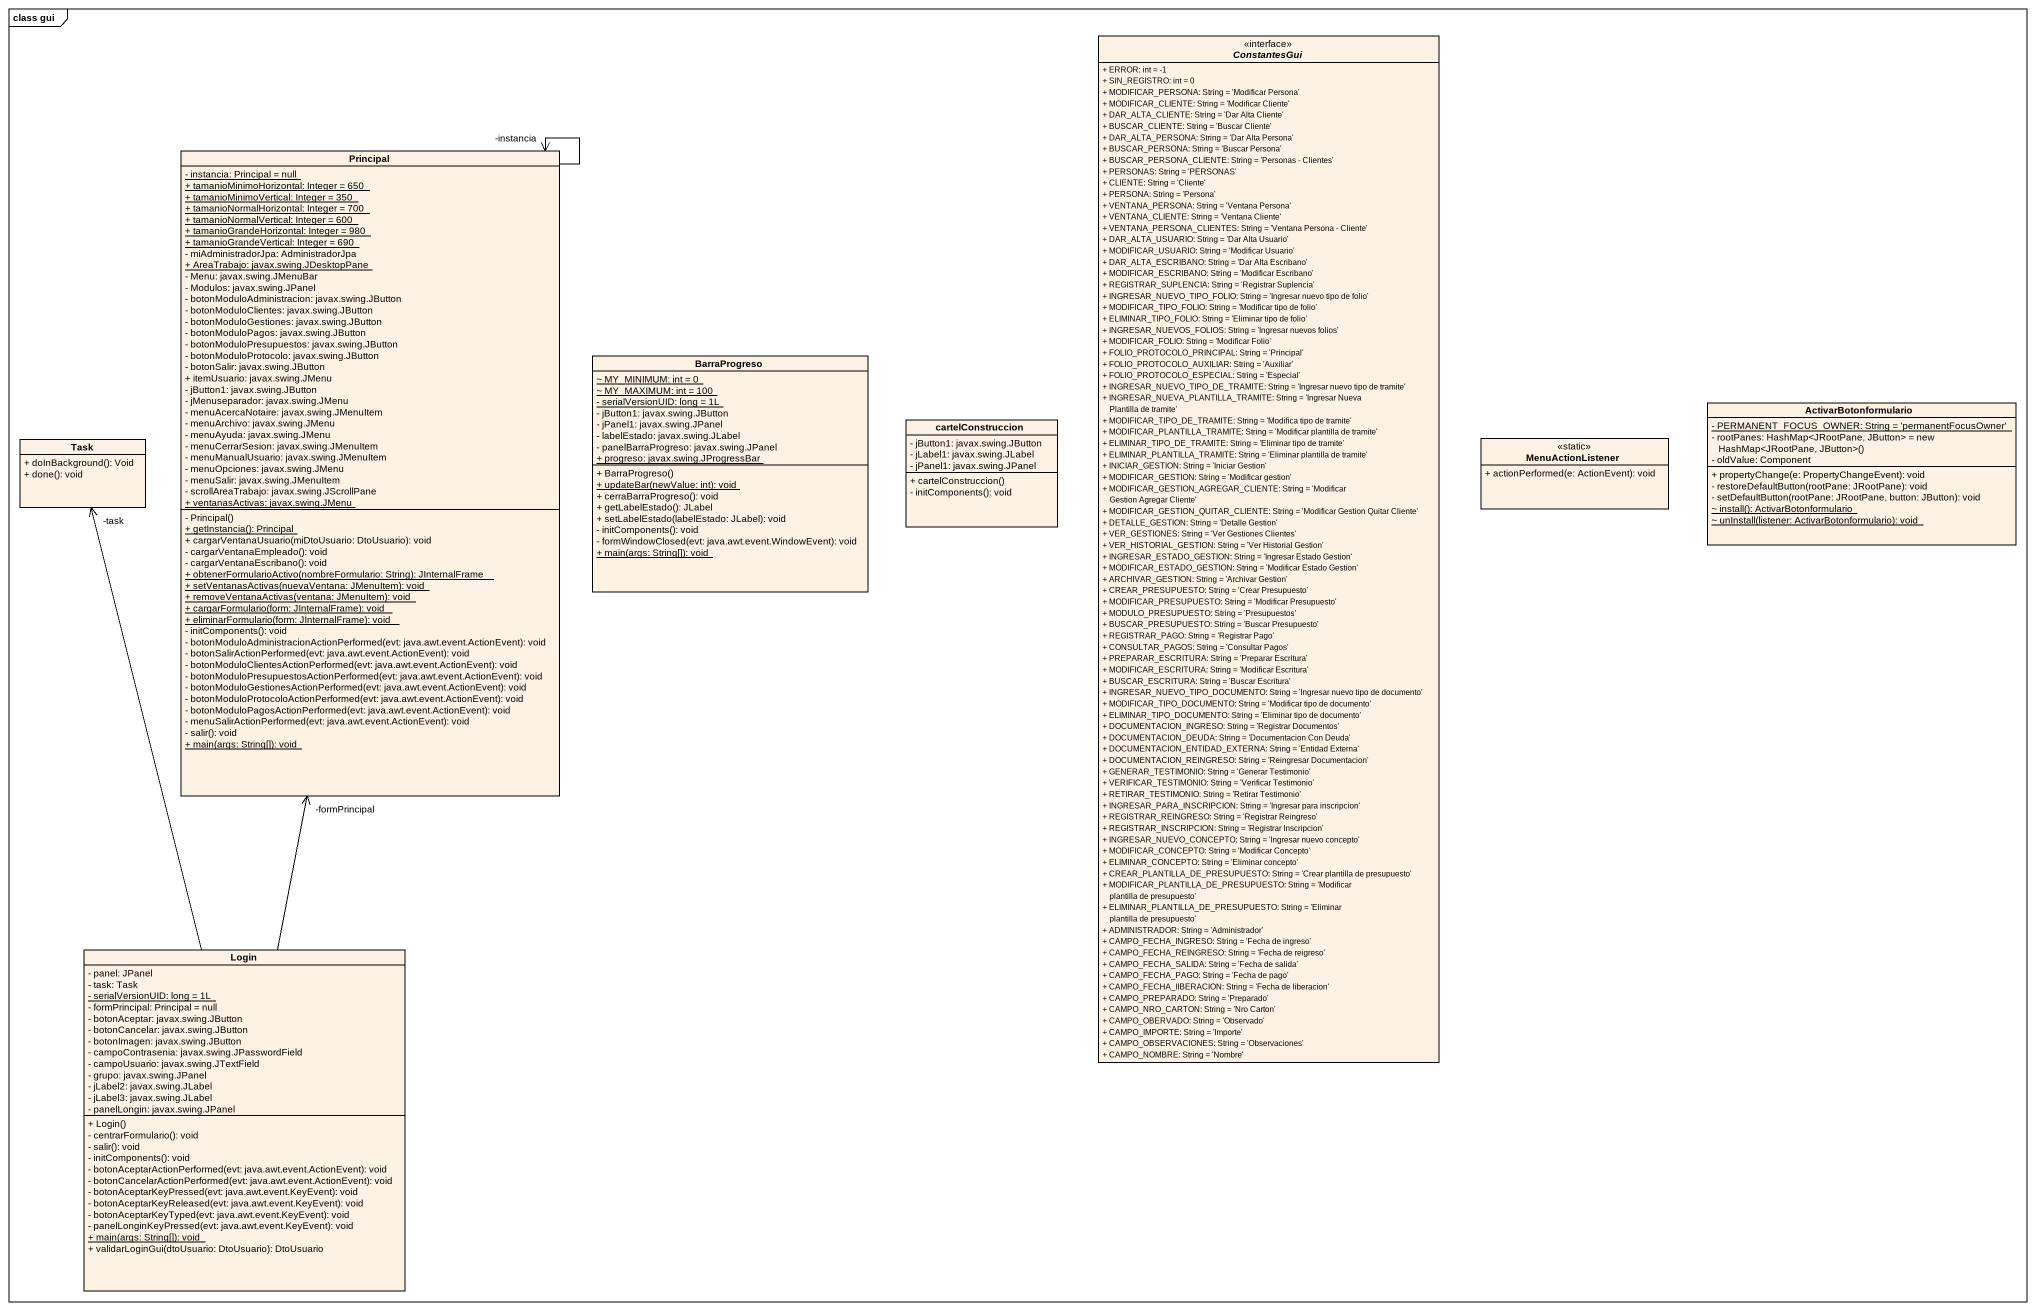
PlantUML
@startuml
mainframe class gui
hide circle
hide empty members
skinparam classAttributeIconSize 0
interface ConstantesGui <<interface>> {
  + ERROR: int = -1
  + SIN_REGISTRO: int = 0
  + MODIFICAR_PERSONA: String = 'Modificar Persona'
  + MODIFICAR_CLIENTE: String = 'Modificar Cliente'
  + DAR_ALTA_CLIENTE: String = 'Dar Alta Cliente'
  + BUSCAR_CLIENTE: String = 'Buscar Cliente'
  + DAR_ALTA_PERSONA: String = 'Dar Alta Persona'
  + BUSCAR_PERSONA: String = 'Buscar Persona'
  + BUSCAR_PERSONA_CLIENTE: String = 'Personas - Clientes'
  + PERSONAS: String = 'PERSONAS'
  + CLIENTE: String = 'Cliente'
  + PERSONA: String = 'Persona'
  + VENTANA_PERSONA: String = 'Ventana Persona'
  + VENTANA_CLIENTE: String = 'Ventana Cliente'
  + VENTANA_PERSONA_CLIENTES: String = 'Ventana Persona - Cliente'
  + DAR_ALTA_USUARIO: String = 'Dar Alta Usuario'
  + MODIFICAR_USUARIO: String = 'Modificar Usuario'
  + DAR_ALTA_ESCRIBANO: String = 'Dar Alta Escribano'
  + MODIFICAR_ESCRIBANO: String = 'Modificar Escribano'
  + REGISTRAR_SUPLENCIA: String = 'Registrar Suplencia'
  + INGRESAR_NUEVO_TIPO_FOLIO: String = 'Ingresar nuevo tipo de folio'
  + MODIFICAR_TIPO_FOLIO: String = 'Modificar tipo de folio'
  + ELIMINAR_TIPO_FOLIO: String = 'Eliminar tipo de folio'
  + INGRESAR_NUEVOS_FOLIOS: String = 'Ingresar nuevos folios'
  + MODIFICAR_FOLIO: String = 'Modificar Folio'
  + FOLIO_PROTOCOLO_PRINCIPAL: String = 'Principal'
  + FOLIO_PROTOCOLO_AUXILIAR: String = 'Auxiliar'
  + FOLIO_PROTOCOLO_ESPECIAL: String = 'Especial'
  + INGRESAR_NUEVO_TIPO_DE_TRAMITE: String = 'Ingresar nuevo tipo de tramite'
  + INGRESAR_NUEVA_PLANTILLA_TRAMITE: String = 'Ingresar Nueva Plantilla de tramite'
  + MODIFICAR_TIPO_DE_TRAMITE: String = 'Modifica tipo de tramite'
  + MODIFICAR_PLANTILLA_TRAMITE: String = 'Modificar plantilla de tramite'
  + ELIMINAR_TIPO_DE_TRAMITE: String = 'Eliminar tipo de tramite'
  + ELIMINAR_PLANTILLA_TRAMITE: String = 'Eliminar plantilla de tramite'
  + INICIAR_GESTION: String = 'Iniciar Gestion'
  + MODIFICAR_GESTION: String = 'Modificar gestion'
  + MODIFICAR_GESTION_AGREGAR_CLIENTE: String = 'Modificar Gestion Agregar Cliente'
  + MODIFICAR_GESTION_QUITAR_CLIENTE: String = 'Modificar Gestion Quitar Cliente'
  + DETALLE_GESTION: String = 'Detalle Gestion'
  + VER_GESTIONES: String = 'Ver Gestiones Clientes'
  + VER_HISTORIAL_GESTION: String = 'Ver Historial Gestion'
  + INGRESAR_ESTADO_GESTION: String = 'Ingresar Estado Gestion'
  + MODIFICAR_ESTADO_GESTION: String = 'Modificar Estado Gestion'
  + ARCHIVAR_GESTION: String = 'Archivar Gestion'
  + CREAR_PRESUPUESTO: String = 'Crear Presupuesto'
  + MODIFICAR_PRESUPUESTO: String = 'Modificar Presupuesto'
  + MODULO_PRESUPUESTO: String = 'Presupuestos'
  + BUSCAR_PRESUPUESTO: String = 'Buscar Presupuesto'
  + REGISTRAR_PAGO: String = 'Registrar Pago'
  + CONSULTAR_PAGOS: String = 'Consultar Pagos'
  + PREPARAR_ESCRITURA: String = 'Preparar Escritura'
  + MODIFICAR_ESCRITURA: String = 'Modificar Escritura'
  + BUSCAR_ESCRITURA: String = 'Buscar Escritura'
  + INGRESAR_NUEVO_TIPO_DOCUMENTO: String = 'Ingresar nuevo tipo de documento'
  + MODIFICAR_TIPO_DOCUMENTO: String = 'Modificar tipo de documento'
  + ELIMINAR_TIPO_DOCUMENTO: String = 'Eliminar tipo de documento'
  + DOCUMENTACION_INGRESO: String = 'Registrar Documentos'
  + DOCUMENTACION_DEUDA: String = 'Documentacion Con Deuda'
  + DOCUMENTACION_ENTIDAD_EXTERNA: String = 'Entidad Externa'
  + DOCUMENTACION_REINGRESO: String = 'Reingresar Documentacion'
  + GENERAR_TESTIMONIO: String = 'Generar Testimonio'
  + VERIFICAR_TESTIMONIO: String = 'Verificar Testimonio'
  + RETIRAR_TESTIMONIO: String = 'Retirar Testimonio'
  + INGRESAR_PARA_INSCRIPCION: String = 'Ingresar para inscripcion'
  + REGISTRAR_REINGRESO: String = 'Registrar Reingreso'
  + REGISTRAR_INSCRIPCION: String = 'Registrar Inscripcion'
  + INGRESAR_NUEVO_CONCEPTO: String = 'Ingresar nuevo concepto'
  + MODIFICAR_CONCEPTO: String = 'Modificar Concepto'
  + ELIMINAR_CONCEPTO: String = 'Eliminar concepto'
  + CREAR_PLANTILLA_DE_PRESUPUESTO: String = 'Crear plantilla de presupuesto'
  + MODIFICAR_PLANTILLA_DE_PRESUPUESTO: String = 'Modificar plantilla de presupuesto'
  + ELIMINAR_PLANTILLA_DE_PRESUPUESTO: String = 'Eliminar plantilla de presupuesto'
  + ADMINISTRADOR: String = 'Administrador'
  + CAMPO_FECHA_INGRESO: String = 'Fecha de ingreso'
  + CAMPO_FECHA_REINGRESO: String = 'Fecha de reigreso'
  + CAMPO_FECHA_SALIDA: String = 'Fecha de salida'
  + CAMPO_FECHA_PAGO: String = 'Fecha de pago'
  + CAMPO_FECHA_lIBERACION: String = 'Fecha de liberacion'
  + CAMPO_PREPARADO: String = 'Preparado'
  + CAMPO_NRO_CARTON: String = 'Nro Carton'
  + CAMPO_OBERVADO: String = 'Observado'
  + CAMPO_IMPORTE: String = 'Importe'
  + CAMPO_OBSERVACIONES: String = 'Observaciones'
  + CAMPO_NOMBRE: String = 'Nombre'
}
class Principal {
  {static} - instancia: Principal = null
  {static} + tamanioMinimoHorizontal: Integer = 650
  {static} + tamanioMinimoVertical: Integer = 350
  {static} + tamanioNormalHorizontal: Integer = 700
  {static} + tamanioNormalVertical: Integer = 600
  {static} + tamanioGrandeHorizontal: Integer = 980
  {static} + tamanioGrandeVertical: Integer = 690
  - miAdministradorJpa: AdministradorJpa
  {static} + AreaTrabajo: javax.swing.JDesktopPane
  - Menu: javax.swing.JMenuBar
  - Modulos: javax.swing.JPanel
  - botonModuloAdministracion: javax.swing.JButton
  - botonModuloClientes: javax.swing.JButton
  - botonModuloGestiones: javax.swing.JButton
  - botonModuloPagos: javax.swing.JButton
  - botonModuloPresupuestos: javax.swing.JButton
  - botonModuloProtocolo: javax.swing.JButton
  - botonSalir: javax.swing.JButton
  + itemUsuario: javax.swing.JMenu
  - jButton1: javax.swing.JButton
  - jMenuseparador: javax.swing.JMenu
  - menuAcercaNotaire: javax.swing.JMenuItem
  - menuArchivo: javax.swing.JMenu
  - menuAyuda: javax.swing.JMenu
  - menuCerrarSesion: javax.swing.JMenuItem
  - menuManualUsuario: javax.swing.JMenuItem
  - menuOpciones: javax.swing.JMenu
  - menuSalir: javax.swing.JMenuItem
  - scrollAreaTrabajo: javax.swing.JScrollPane
  {static} + ventanasActivas: javax.swing.JMenu
  - Principal()
  {static} + getInstancia(): Principal
  + cargarVentanaUsuario(miDtoUsuario: DtoUsuario): void
  - cargarVentanaEmpleado(): void
  - cargarVentanaEscribano(): void
  {static} + obtenerFormularioActivo(nombreFormulario: String): JInternalFrame
  {static} + setVentanasActivas(nuevaVentana: JMenuItem): void
  {static} + removeVentanaActivas(ventana: JMenuItem): void
  {static} + cargarFormulario(form: JInternalFrame): void
  {static} + eliminarFormulario(form: JInternalFrame): void
  - initComponents(): void
  - botonModuloAdministracionActionPerformed(evt: java.awt.event.ActionEvent): void
  - botonSalirActionPerformed(evt: java.awt.event.ActionEvent): void
  - botonModuloClientesActionPerformed(evt: java.awt.event.ActionEvent): void
  - botonModuloPresupuestosActionPerformed(evt: java.awt.event.ActionEvent): void
  - botonModuloGestionesActionPerformed(evt: java.awt.event.ActionEvent): void
  - botonModuloProtocoloActionPerformed(evt: java.awt.event.ActionEvent): void
  - botonModuloPagosActionPerformed(evt: java.awt.event.ActionEvent): void
  - menuSalirActionPerformed(evt: java.awt.event.ActionEvent): void
  - salir(): void
  {static} + main(args: String[]): void
}
class BarraProgreso {
  {static} ~ MY_MINIMUM: int = 0
  {static} ~ MY_MAXIMUM: int = 100
  {static} - serialVersionUID: long = 1L
  - jButton1: javax.swing.JButton
  - jPanel1: javax.swing.JPanel
  - labelEstado: javax.swing.JLabel
  - panelBarraProgreso: javax.swing.JPanel
  {static} + progreso: javax.swing.JProgressBar
  + BarraProgreso()
  {static} + updateBar(newValue: int): void
  + cerraBarraProgreso(): void
  + getLabelEstado(): JLabel
  + setLabelEstado(labelEstado: JLabel): void
  - initComponents(): void
  - formWindowClosed(evt: java.awt.event.WindowEvent): void
  {static} + main(args: String[]): void
}
class cartelConstruccion {
  - jButton1: javax.swing.JButton
  - jLabel1: javax.swing.JLabel
  - jPanel1: javax.swing.JPanel
  + cartelConstruccion()
  - initComponents(): void
}
class ActivarBotonformulario {
  {static} - PERMANENT_FOCUS_OWNER: String = 'permanentFocusOwner'
  {field} - rootPanes: HashMap<JRootPane, JButton> = new HashMap<JRootPane, JButton>()
  - oldValue: Component
  + propertyChange(e: PropertyChangeEvent): void
  - restoreDefaultButton(rootPane: JRootPane): void
  - setDefaultButton(rootPane: JRootPane, button: JButton): void
  {static} ~ install(): ActivarBotonformulario
  {static} ~ unInstall(listener: ActivarBotonformulario): void
}
class Task {
  + doInBackground(): Void
  + done(): void
}
class MenuActionListener <<static>> {
  + actionPerformed(e: ActionEvent): void
}
class Login {
  - panel: JPanel
  - task: Task
  {static} - serialVersionUID: long = 1L
  - formPrincipal: Principal = null
  - botonAceptar: javax.swing.JButton
  - botonCancelar: javax.swing.JButton
  - botonImagen: javax.swing.JButton
  - campoContrasenia: javax.swing.JPasswordField
  - campoUsuario: javax.swing.JTextField
  - grupo: javax.swing.JPanel
  - jLabel2: javax.swing.JLabel
  - jLabel3: javax.swing.JLabel
  - panelLongin: javax.swing.JPanel
  + Login()
  - centrarFormulario(): void
  - salir(): void
  - initComponents(): void
  - botonAceptarActionPerformed(evt: java.awt.event.ActionEvent): void
  - botonCancelarActionPerformed(evt: java.awt.event.ActionEvent): void
  - botonAceptarKeyPressed(evt: java.awt.event.KeyEvent): void
  - botonAceptarKeyReleased(evt: java.awt.event.KeyEvent): void
  - botonAceptarKeyTyped(evt: java.awt.event.KeyEvent): void
  - panelLonginKeyPressed(evt: java.awt.event.KeyEvent): void
  {static} + main(args: String[]): void
  + validarLoginGui(dtoUsuario: DtoUsuario): DtoUsuario
}
Principal --> "-instancia" Principal
Login -up-> "-formPrincipal" Principal
Login -up-> "-task" Task
@enduml
